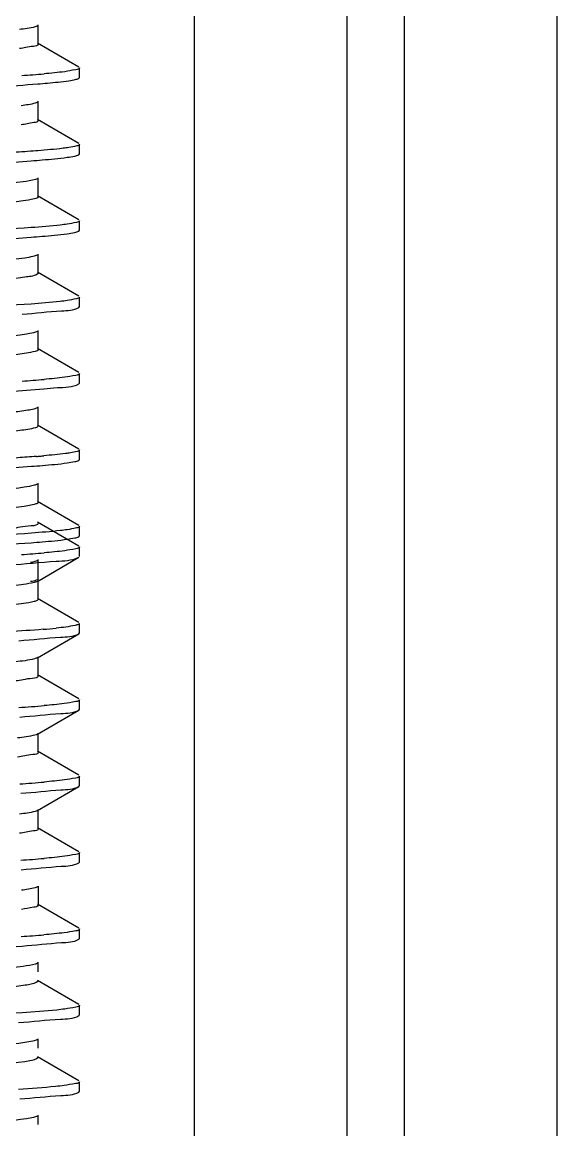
# Model space of a CAD drawing. Extents: x 69728788 to 150676229, y 20333219 to 43663798.
# Drawn here: x 75262329.7 to 75262449.7, y 20706872.7 to 20707121.3 of the extents above; entities that cross this region are included whole.
import ezdxf

# ---------------------------------------------------------------- set-up
doc = ezdxf.new("R2010")
doc.units = 0
doc.header["$LTSCALE"] = 1000
doc.header["$MEASUREMENT"] = 0
doc.layers.get('0').update_dxf_attribs({"linetype": 'CONTINUOUS'})

# ---------------------------------------------------------------- blocks, each defined once
blk = doc.blocks.new('gfhhrryyfd')
at = {"linetype": 'Continuous'}
for p, q in [((3693422.89, -1741005.43), (3693422.89, -1744418.97)), ((3693457.18, -1741005.43), (3693457.18, -1744418.97)), ((3693470.04, -1741005.43), (3693470.04, -1744418.97)), ((3693504.33, -1741005.43), (3693504.33, -1744418.97)), ((3693387.9, -1743061.73), (3693387.9, -1743057.45)), ((3693397.01, -1743066.9), (3693387.71, -1743061.52)), ((3693397.18, -1743069.24), (3693397.18, -1743067.09)), ((3693397.18, -1743069.24), (3693397.18, -1743067.09)), ((3693397.01, -1743069.42), (3693397.18, -1743069.24)), ((3693387.9, -1743078.88), (3693387.9, -1743074.59)), ((3693397.01, -1743084.05), (3693387.71, -1743078.66)), ((3693397.18, -1743086.38), (3693397.18, -1743084.24)), ((3693397.18, -1743086.38), (3693397.18, -1743084.24)), ((3693387.84, -1743085.68), (3693387.4, -1743085.71)), ((3693397.01, -1743086.57), (3693397.18, -1743086.38)), ((3693387.9, -1743096.02), (3693387.9, -1743091.74)), ((3693397.01, -1743101.19), (3693387.71, -1743095.81)), ((3693397.18, -1743103.53), (3693397.18, -1743101.38)), ((3693397.18, -1743103.53), (3693397.18, -1743101.38)), ((3693397.01, -1743103.71), (3693397.18, -1743103.53)), ((3693387.9, -1743113.17), (3693387.9, -1743108.88)), ((3693397.01, -1743118.34), (3693387.71, -1743112.95)), ((3693397.18, -1743120.67), (3693397.18, -1743118.53)), ((3693397.18, -1743120.67), (3693397.18, -1743118.53)), ((3693397.01, -1743120.86), (3693397.18, -1743120.67)), ((3693387.9, -1743130.32), (3693387.9, -1743126.03)), ((3693397.01, -1743135.49), (3693387.71, -1743130.1)), ((3693397.18, -1743137.82), (3693397.18, -1743135.67)), ((3693397.18, -1743137.82), (3693397.18, -1743135.67)), ((3693397.01, -1743138), (3693397.18, -1743137.82)), ((3693387.9, -1743147.46), (3693387.9, -1743143.17)), ((3693397.01, -1743152.63), (3693387.71, -1743147.24)), ((3693397.18, -1743154.96), (3693397.18, -1743152.82)), ((3693397.18, -1743154.96), (3693397.18, -1743152.82)), ((3693397.01, -1743155.15), (3693397.18, -1743154.96)), ((3693387.9, -1743164.61), (3693387.9, -1743160.32)), ((3693397.01, -1743169.78), (3693387.71, -1743164.39)), ((3693397.01, -1743174.42), (3693387.71, -1743169.04)), ((3693397.18, -1743172.11), (3693397.18, -1743169.96)), ((3693397.18, -1743172.11), (3693397.18, -1743169.96)), ((3693397.01, -1743172.29), (3693397.18, -1743172.11)), ((3693397.18, -1743176.76), (3693397.18, -1743174.61)), ((3693397.18, -1743176.76), (3693397.18, -1743174.61)), ((3693387.71, -1743182.33), (3693397.01, -1743176.94)), ((3693387.9, -1743181.75), (3693387.9, -1743177.46)), ((3693396.9, -1743177), (3693397.01, -1743176.94)), ((3693387.71, -1743182.33), (3693387.65, -1743182.36)), ((3693387.9, -1743186.4), (3693387.9, -1743182.11)), ((3693387.9, -1743186.4), (3693387.65, -1743186.65)), ((3693397.01, -1743191.57), (3693387.71, -1743186.18)), ((3693397.18, -1743193.9), (3693397.18, -1743191.76)), ((3693397.18, -1743193.9), (3693397.18, -1743191.76)), ((3693387.71, -1743199.48), (3693397.01, -1743194.09)), ((3693397.01, -1743194.09), (3693397.18, -1743193.9)), ((3693387.9, -1743203.54), (3693387.9, -1743199.26)), ((3693397.01, -1743208.71), (3693387.71, -1743203.33)), ((3693397.18, -1743211.05), (3693397.18, -1743208.9)), ((3693397.18, -1743211.05), (3693397.18, -1743208.9)), ((3693387.71, -1743216.62), (3693397.01, -1743211.23)), ((3693397.01, -1743211.23), (3693397.18, -1743211.05)), ((3693387.9, -1743220.69), (3693387.9, -1743216.4)), ((3693397.01, -1743225.86), (3693387.71, -1743220.47)), ((3693397.18, -1743228.19), (3693397.18, -1743226.05)), ((3693397.18, -1743228.19), (3693397.18, -1743226.05)), ((3693387.71, -1743233.77), (3693397.01, -1743228.38)), ((3693397.01, -1743228.38), (3693397.18, -1743228.19)), ((3693387.9, -1743237.84), (3693387.9, -1743233.55)), ((3693397.01, -1743243.01), (3693387.71, -1743237.62)), ((3693397.18, -1743245.34), (3693397.18, -1743243.19)), ((3693397.18, -1743245.34), (3693397.18, -1743243.19)), ((3693397.01, -1743245.52), (3693397.18, -1743245.34)), ((3693387.89, -1743250.72), (3693387.89, -1743255.01)), ((3693397.01, -1743260.15), (3693387.71, -1743254.76)), ((3693397.18, -1743262.48), (3693397.18, -1743260.34)), ((3693397.18, -1743262.48), (3693397.18, -1743260.34)), ((3693397.01, -1743262.67), (3693397.18, -1743262.48)), ((3693387.9, -1743269.98), (3693387.9, -1743267.84)), ((3693397.01, -1743277.3), (3693387.71, -1743271.91)), ((3693397.18, -1743279.63), (3693397.18, -1743277.48)), ((3693397.18, -1743279.63), (3693397.18, -1743277.48)), ((3693397.01, -1743279.81), (3693397.18, -1743279.63)), ((3693387.9, -1743287.12), (3693387.9, -1743284.98)), ((3693397.01, -1743294.44), (3693387.71, -1743289.05)), ((3693397.18, -1743296.77), (3693397.18, -1743294.63)), ((3693397.18, -1743296.77), (3693397.18, -1743294.63)), ((3693397.01, -1743296.96), (3693397.18, -1743296.77)), ((3693387.9, -1743304.26), (3693387.9, -1743302.13))]:
    blk.add_line(p, q, dxfattribs=at)
for centre, radius, start, end in [((3693364.53, -1742774.66), 294.79, 273.8331, 274.8033), ((3693364.61, -1742844.23), 293.81, 273.8423, 274.8035), ((3693367.97, -1742902.76), 252.29, 274.451, 274.6348), ((3693370.72, -1742936.59), 218.35, 274.6342, 274.8518), ((3693364.42, -1742880.87), 296.11, 273.8184, 274.8056), ((3693376.71, -1743044.77), 148.84, 274.7435, 275.8811), ((3693363.61, -1742904.89), 306.41, 273.7257, 274.8047), ((3693363.92, -1742926.03), 302.41, 273.7603, 274.8059), ((3693364.21, -1742946.72), 298.85, 273.7925, 274.8061), ((3693364.15, -1742966.61), 296.11, 273.8662, 274.8539)]:
    blk.add_arc(centre, radius, start, end, dxfattribs=at)
for points, knots in [([(3693387.71, -1743057.66), (3693387.55, -1743057.76), (3693386.22, -1743058.19), (3693384.85, -1743058.34), (3693383.67, -1743058.48)], [0, 0, 0, 0, 0.135599, 1, 1, 1, 1]), ([(3693387.89, -1743061.73), (3693387.9, -1743062.13), (3693385.77, -1743062.35), (3693384.73, -1743062.64), (3693383.67, -1743062.77)], [0, 0, 0, 0, 0.270603, 1, 1, 1, 1]), ([(3693397.18, -1743067.09), (3693397.18, -1743067.4), (3693395.53, -1743067.61), (3693394.7, -1743067.84), (3693393.87, -1743067.94)], [0, 0, 0, 0, 0.271523, 1, 1, 1, 1]), ([(3693387.84, -1743070.68), (3693388.55, -1743070.62), (3693390.88, -1743070.42), (3693393.2, -1743070.2), (3693394.8, -1743069.96)], [0, 0, 0, 0, 0.307999, 1, 1, 1, 1]), ([(3693394.8, -1743069.96), (3693395.28, -1743069.88), (3693396.02, -1743069.75), (3693396.77, -1743069.56), (3693397.01, -1743069.42)], [0, 0, 0, 0, 0.636475, 1, 1, 1, 1]), ([(3693362.39, -1743072.12), (3693364.9, -1743072), (3693373.39, -1743071.59), (3693381.88, -1743071.15), (3693387.84, -1743070.68)], [0, 0, 0, 0, 0.29642, 1, 1, 1, 1]), ([(3693387.71, -1743074.81), (3693387.56, -1743074.9), (3693386.38, -1743075.29), (3693385.15, -1743075.44), (3693384.1, -1743075.57)], [0, 0, 0, 0, 0.138888, 1, 1, 1, 1]), ([(3693387.9, -1743078.88), (3693387.9, -1743079.24), (3693386.01, -1743079.48), (3693385.05, -1743079.74), (3693384.1, -1743079.86)], [0, 0, 0, 0, 0.272538, 1, 1, 1, 1]), ([(3693397.18, -1743084.24), (3693397.18, -1743084.47), (3693396.03, -1743084.71), (3693395.4, -1743084.87), (3693394.8, -1743084.96)], [0, 0, 0, 0, 0.277611, 1, 1, 1, 1]), ([(3693387.4, -1743085.71), (3693385.72, -1743085.84), (3693377.39, -1743086.41), (3693369.05, -1743086.81), (3693362.39, -1743087.12)], [0, 0, 0, 0, 0.200777, 1, 1, 1, 1]), ([(3693386.32, -1743087.94), (3693387.15, -1743087.88), (3693389.85, -1743087.66), (3693392.55, -1743087.42), (3693394.41, -1743087.16)], [0, 0, 0, 0, 0.307522, 1, 1, 1, 1]), ([(3693394.8, -1743084.96), (3693394.36, -1743085.02), (3693392.05, -1743085.33), (3693389.72, -1743085.53), (3693387.84, -1743085.68)], [0, 0, 0, 0, 0.190994, 1, 1, 1, 1]), ([(3693394.41, -1743087.16), (3693394.98, -1743087.08), (3693395.85, -1743086.93), (3693396.74, -1743086.73), (3693397.01, -1743086.57)], [0, 0, 0, 0, 0.642871, 1, 1, 1, 1]), ([(3693271.09, -1743093.38), (3693279.38, -1743092.78), (3693317.79, -1743090.9), (3693356.26, -1743090.15), (3693386.32, -1743087.94)], [0, 0, 0, 0, 0.216008, 1, 1, 1, 1]), ([(3693387.71, -1743091.96), (3693387.57, -1743092.03), (3693386.53, -1743092.4), (3693385.44, -1743092.54), (3693384.51, -1743092.66)], [0, 0, 0, 0, 0.142204, 1, 1, 1, 1]), ([(3693384.51, -1743092.66), (3693377.2, -1743093.67), (3693352.14, -1743094.79), (3693314.73, -1743097.04), (3693284.44, -1743097.59), (3693272.08, -1743099.47)], [0, 0, 0, 0, 0.196411, 0.666993, 1, 1, 1, 1]), ([(3693384.51, -1743096.95), (3693376.51, -1743098.06), (3693355.83, -1743098.94), (3693328.89, -1743100.3), (3693304.59, -1743101.45), (3693288.93, -1743102.21), (3693277.72, -1743103.2), (3693271.75, -1743103.59), (3693269.86, -1743104.22)], [0, 0, 0, 0, 0.210757, 0.539438, 0.704601, 0.845971, 0.948094, 1, 1, 1, 1]), ([(3693387.9, -1743096.02), (3693387.89, -1743096.35), (3693386.23, -1743096.61), (3693385.36, -1743096.83), (3693384.51, -1743096.95)], [0, 0, 0, 0, 0.27426, 1, 1, 1, 1]), ([(3693394.41, -1743102.16), (3693393.9, -1743102.23), (3693391.21, -1743102.56), (3693388.51, -1743102.78), (3693386.32, -1743102.94)], [0, 0, 0, 0, 0.191306, 1, 1, 1, 1]), ([(3693397.18, -1743101.38), (3693397.18, -1743101.65), (3693395.82, -1743101.88), (3693395.1, -1743102.06), (3693394.41, -1743102.16)], [0, 0, 0, 0, 0.274588, 1, 1, 1, 1]), ([(3693386.32, -1743102.94), (3693378.09, -1743103.55), (3693339.67, -1743105.42), (3693301.21, -1743106.18), (3693271.09, -1743108.38)], [0, 0, 0, 0, 0.214793, 1, 1, 1, 1]), ([(3693386.29, -1743105.08), (3693387.12, -1743105.02), (3693389.83, -1743104.81), (3693392.54, -1743104.57), (3693394.4, -1743104.3)], [0, 0, 0, 0, 0.307509, 1, 1, 1, 1]), ([(3693394.4, -1743104.3), (3693394.97, -1743104.22), (3693395.84, -1743104.07), (3693396.73, -1743103.87), (3693397.01, -1743103.71)], [0, 0, 0, 0, 0.64301, 1, 1, 1, 1]), ([(3693270.99, -1743110.53), (3693279.26, -1743109.93), (3693317.7, -1743108.05), (3693356.19, -1743107.3), (3693386.29, -1743105.08)], [0, 0, 0, 0, 0.215575, 1, 1, 1, 1]), ([(3693384.9, -1743109.76), (3693377.55, -1743110.83), (3693358.22, -1743111.68), (3693327.27, -1743113.2), (3693296.86, -1743114.84), (3693278.21, -1743115.54), (3693271.41, -1743116.72)], [0, 0, 0, 0, 0.195765, 0.5095, 0.817954, 1, 1, 1, 1]), ([(3693387.71, -1743109.1), (3693387.41, -1743109.27), (3693386.45, -1743109.5), (3693385.51, -1743109.67), (3693384.9, -1743109.76)], [0, 0, 0, 0, 0.360057, 1, 1, 1, 1]), ([(3693384.9, -1743114.04), (3693377.01, -1743115.2), (3693356.34, -1743116.03), (3693329.35, -1743117.42), (3693304.85, -1743118.58), (3693289.02, -1743119.34), (3693277.71, -1743120.35), (3693271.7, -1743120.73), (3693269.82, -1743121.38)], [0, 0, 0, 0, 0.20733, 0.536865, 0.70321, 0.84565, 0.948324, 1, 1, 1, 1]), ([(3693387.89, -1743113.17), (3693387.89, -1743113.27), (3693386.85, -1743113.97), (3693385.85, -1743113.9), (3693384.9, -1743114.04)], [0, 0, 0, 0, 0.0912, 1, 1, 1, 1]), ([(3693394.4, -1743119.31), (3693393.88, -1743119.38), (3693391.19, -1743119.71), (3693388.48, -1743119.93), (3693386.29, -1743120.09)], [0, 0, 0, 0, 0.191314, 1, 1, 1, 1]), ([(3693397.18, -1743118.53), (3693397.18, -1743118.79), (3693395.81, -1743119.02), (3693395.1, -1743119.21), (3693394.4, -1743119.31)], [0, 0, 0, 0, 0.274525, 1, 1, 1, 1]), ([(3693386.29, -1743120.09), (3693378.03, -1743120.69), (3693339.6, -1743122.57), (3693301.11, -1743123.33), (3693270.99, -1743125.54)], [0, 0, 0, 0, 0.215095, 1, 1, 1, 1]), ([(3693384.3, -1743122.37), (3693387.24, -1743122.17), (3693391.37, -1743121.6), (3693395.86, -1743121.52), (3693397.01, -1743120.86)], [0, 0, 0, 0, 0.690194, 1, 1, 1, 1]), ([(3693385.26, -1743126.85), (3693377.97, -1743127.98), (3693358.5, -1743128.78), (3693327.27, -1743130.34), (3693296.61, -1743132.05), (3693277.84, -1743132.66), (3693271.11, -1743133.92)], [0, 0, 0, 0, 0.193557, 0.5097, 0.820432, 1, 1, 1, 1]), ([(3693387.71, -1743126.25), (3693387.44, -1743126.4), (3693386.61, -1743126.61), (3693385.79, -1743126.76), (3693385.26, -1743126.85)], [0, 0, 0, 0, 0.365495, 1, 1, 1, 1]), ([(3693385.26, -1743131.13), (3693377.49, -1743132.34), (3693356.84, -1743133.12), (3693329.83, -1743134.55), (3693305.12, -1743135.71), (3693289.12, -1743136.47), (3693277.72, -1743137.51), (3693271.66, -1743137.87), (3693269.79, -1743138.54)], [0, 0, 0, 0, 0.203778, 0.534105, 0.701642, 0.84519, 0.948477, 1, 1, 1, 1]), ([(3693387.89, -1743130.32), (3693387.89, -1743130.58), (3693386.63, -1743130.86), (3693385.92, -1743131.03), (3693385.26, -1743131.13)], [0, 0, 0, 0, 0.279238, 1, 1, 1, 1]), ([(3693397.18, -1743135.67), (3693397.18, -1743135.98), (3693395.54, -1743136.19), (3693394.71, -1743136.41), (3693393.88, -1743136.52)], [0, 0, 0, 0, 0.271595, 1, 1, 1, 1]), ([(3693367.07, -1743140.48), (3693369.28, -1743140.37), (3693376.65, -1743140), (3693384.03, -1743139.58), (3693389.18, -1743139.15)], [0, 0, 0, 0, 0.29883, 1, 1, 1, 1]), ([(3693389.18, -1743139.15), (3693390.19, -1743139.06), (3693392.77, -1743138.71), (3693395.6, -1743138.82), (3693397.01, -1743138)], [0, 0, 0, 0, 0.383631, 1, 1, 1, 1]), ([(3693385.6, -1743143.94), (3693384.38, -1743144.14), (3693376.48, -1743145.04), (3693368.55, -1743145.46), (3693361.87, -1743145.83)], [0, 0, 0, 0, 0.156149, 1, 1, 1, 1]), ([(3693387.7, -1743143.39), (3693387.47, -1743143.53), (3693386.76, -1743143.72), (3693386.05, -1743143.86), (3693385.6, -1743143.94)], [0, 0, 0, 0, 0.371732, 1, 1, 1, 1]), ([(3693385.6, -1743148.22), (3693384.38, -1743148.43), (3693376.48, -1743149.33), (3693368.55, -1743149.75), (3693361.87, -1743150.12)], [0, 0, 0, 0, 0.156149, 1, 1, 1, 1]), ([(3693387.89, -1743147.46), (3693387.89, -1743147.69), (3693386.81, -1743147.98), (3693386.18, -1743148.13), (3693385.6, -1743148.22)], [0, 0, 0, 0, 0.282702, 1, 1, 1, 1]), ([(3693387.55, -1743154.28), (3693386.15, -1743154.39), (3693379.33, -1743154.87), (3693372.5, -1743155.22), (3693367.07, -1743155.48)], [0, 0, 0, 0, 0.20481, 1, 1, 1, 1]), ([(3693395.15, -1743153.48), (3693394.77, -1743153.55), (3693392.79, -1743153.83), (3693390.8, -1743154.01), (3693389.18, -1743154.15)], [0, 0, 0, 0, 0.190734, 1, 1, 1, 1]), ([(3693397.18, -1743152.82), (3693397.18, -1743153.02), (3693396.21, -1743153.27), (3693395.66, -1743153.4), (3693395.15, -1743153.48)], [0, 0, 0, 0, 0.281222, 1, 1, 1, 1]), ([(3693271.24, -1743161.95), (3693279.54, -1743161.35), (3693317.92, -1743159.48), (3693356.36, -1743158.73), (3693386.37, -1743156.51)], [0, 0, 0, 0, 0.21664, 1, 1, 1, 1]), ([(3693386.37, -1743156.51), (3693387.2, -1743156.45), (3693389.89, -1743156.24), (3693392.57, -1743156), (3693394.42, -1743155.74)], [0, 0, 0, 0, 0.30754, 1, 1, 1, 1]), ([(3693394.42, -1743155.74), (3693394.99, -1743155.66), (3693395.85, -1743155.51), (3693396.74, -1743155.31), (3693397.01, -1743155.15)], [0, 0, 0, 0, 0.64268, 1, 1, 1, 1]), ([(3693385.92, -1743161.03), (3693379.66, -1743162.15), (3693362.31, -1743162.83), (3693333.5, -1743164.45), (3693302.88, -1743165.81), (3693283.18, -1743166.81), (3693275.12, -1743167.67)], [0, 0, 0, 0, 0.17175, 0.467319, 0.780864, 1, 1, 1, 1]), ([(3693387.71, -1743160.54), (3693387.5, -1743160.65), (3693386.9, -1743160.83), (3693386.3, -1743160.96), (3693385.92, -1743161.03)], [0, 0, 0, 0, 0.378304, 1, 1, 1, 1]), ([(3693385.92, -1743165.31), (3693379.66, -1743166.44), (3693362.31, -1743167.11), (3693333.5, -1743168.73), (3693302.88, -1743170.1), (3693283.18, -1743171.1), (3693275.12, -1743171.96)], [0, 0, 0, 0, 0.17175, 0.467319, 0.780864, 1, 1, 1, 1]), ([(3693387.89, -1743164.61), (3693387.89, -1743164.81), (3693386.97, -1743165.09), (3693386.42, -1743165.22), (3693385.92, -1743165.31)], [0, 0, 0, 0, 0.286254, 1, 1, 1, 1]), ([(3693387.89, -1743169.25), (3693387.9, -1743169.81), (3693384.75, -1743169.89), (3693383.3, -1743170.35), (3693381.77, -1743170.51)], [0, 0, 0, 0, 0.266085, 1, 1, 1, 1]), ([(3693386.37, -1743171.52), (3693378.16, -1743172.12), (3693339.78, -1743174), (3693301.35, -1743174.77), (3693271.24, -1743176.95)], [0, 0, 0, 0, 0.214363, 1, 1, 1, 1]), ([(3693394.42, -1743170.74), (3693393.91, -1743170.81), (3693391.24, -1743171.14), (3693388.55, -1743171.36), (3693386.37, -1743171.52)], [0, 0, 0, 0, 0.191294, 1, 1, 1, 1]), ([(3693397.18, -1743169.96), (3693397.18, -1743170.23), (3693395.83, -1743170.46), (3693395.11, -1743170.64), (3693394.42, -1743170.74)], [0, 0, 0, 0, 0.274675, 1, 1, 1, 1]), ([(3693271.1, -1743179.11), (3693279.38, -1743178.5), (3693317.79, -1743176.63), (3693356.26, -1743175.88), (3693386.33, -1743173.66)], [0, 0, 0, 0, 0.216028, 1, 1, 1, 1]), ([(3693386.33, -1743173.66), (3693387.16, -1743173.6), (3693389.85, -1743173.39), (3693392.55, -1743173.15), (3693394.41, -1743172.88)], [0, 0, 0, 0, 0.307523, 1, 1, 1, 1]), ([(3693394.41, -1743172.88), (3693394.98, -1743172.8), (3693395.85, -1743172.65), (3693396.74, -1743172.45), (3693397.01, -1743172.29)], [0, 0, 0, 0, 0.642865, 1, 1, 1, 1]), ([(3693397.18, -1743174.61), (3693397.18, -1743174.92), (3693395.54, -1743175.13), (3693394.71, -1743175.35), (3693393.88, -1743175.46)], [0, 0, 0, 0, 0.271575, 1, 1, 1, 1]), ([(3693381.32, -1743178.65), (3693384.87, -1743178.43), (3693389.99, -1743177.85), (3693395.37, -1743177.67), (3693396.9, -1743177)], [0, 0, 0, 0, 0.681451, 1, 1, 1, 1]), ([(3693387.71, -1743177.68), (3693387.53, -1743177.78), (3693387.03, -1743177.94), (3693386.52, -1743178.06), (3693386.21, -1743178.12)], [0, 0, 0, 0, 0.385895, 1, 1, 1, 1]), ([(3693387.89, -1743181.75), (3693387.89, -1743181.93), (3693387.13, -1743182.21), (3693386.64, -1743182.32), (3693386.21, -1743182.4)], [0, 0, 0, 0, 0.290879, 1, 1, 1, 1]), ([(3693387.65, -1743182.36), (3693387.44, -1743182.47), (3693385.67, -1743182.97), (3693383.86, -1743183.14), (3693382.29, -1743183.31)], [0, 0, 0, 0, 0.133347, 1, 1, 1, 1]), ([(3693387.65, -1743186.65), (3693387.44, -1743186.76), (3693385.67, -1743187.25), (3693383.86, -1743187.43), (3693382.29, -1743187.6)], [0, 0, 0, 0, 0.133347, 1, 1, 1, 1]), ([(3693397.18, -1743191.76), (3693397.18, -1743191.8), (3693397.08, -1743191.92), (3693396.97, -1743191.97), (3693396.9, -1743192)], [0, 0, 0, 0, 0.368034, 1, 1, 1, 1]), ([(3693383.52, -1743195.65), (3693386.65, -1743195.44), (3693391.02, -1743194.84), (3693395.8, -1743194.79), (3693397.01, -1743194.09)], [0, 0, 0, 0, 0.691294, 1, 1, 1, 1]), ([(3693396.9, -1743192), (3693396.68, -1743192.1), (3693395.06, -1743192.52), (3693393.4, -1743192.68), (3693391.97, -1743192.83)], [0, 0, 0, 0, 0.138302, 1, 1, 1, 1]), ([(3693387.71, -1743199.48), (3693387.52, -1743199.58), (3693385.9, -1743200.07), (3693384.23, -1743200.24), (3693382.78, -1743200.4)], [0, 0, 0, 0, 0.130217, 1, 1, 1, 1]), ([(3693387.89, -1743203.54), (3693387.9, -1743204.02), (3693385.3, -1743204.17), (3693384.06, -1743204.54), (3693382.78, -1743204.69)], [0, 0, 0, 0, 0.26802, 1, 1, 1, 1]), ([(3693397.18, -1743208.9), (3693397.18, -1743209.22), (3693395.47, -1743209.42), (3693394.62, -1743209.66), (3693393.76, -1743209.77)], [0, 0, 0, 0, 0.270977, 1, 1, 1, 1]), ([(3693383.76, -1743212.78), (3693386.83, -1743212.58), (3693391.13, -1743211.98), (3693395.82, -1743211.92), (3693397.01, -1743211.23)], [0, 0, 0, 0, 0.690984, 1, 1, 1, 1]), ([(3693387.71, -1743216.62), (3693387.53, -1743216.72), (3693386.07, -1743217.18), (3693384.56, -1743217.34), (3693383.26, -1743217.49)], [0, 0, 0, 0, 0.13294, 1, 1, 1, 1]), ([(3693387.89, -1743220.69), (3693387.9, -1743221.12), (3693385.55, -1743221.31), (3693384.42, -1743221.64), (3693383.26, -1743221.78)], [0, 0, 0, 0, 0.269268, 1, 1, 1, 1]), ([(3693397.18, -1743226.05), (3693397.18, -1743226.36), (3693395.5, -1743226.57), (3693394.66, -1743226.8), (3693393.82, -1743226.91)], [0, 0, 0, 0, 0.271239, 1, 1, 1, 1]), ([(3693383.97, -1743229.91), (3693386.99, -1743229.71), (3693391.22, -1743229.12), (3693395.84, -1743229.05), (3693397.01, -1743228.38)], [0, 0, 0, 0, 0.690688, 1, 1, 1, 1]), ([(3693387.71, -1743233.77), (3693387.55, -1743233.86), (3693386.24, -1743234.29), (3693384.88, -1743234.43), (3693383.71, -1743234.58)], [0, 0, 0, 0, 0.135878, 1, 1, 1, 1]), ([(3693387.89, -1743237.84), (3693387.9, -1743238.23), (3693385.79, -1743238.45), (3693384.76, -1743238.74), (3693383.71, -1743238.87)], [0, 0, 0, 0, 0.270735, 1, 1, 1, 1]), ([(3693397.18, -1743243.19), (3693397.18, -1743243.51), (3693395.52, -1743243.71), (3693394.69, -1743243.94), (3693393.86, -1743244.05)], [0, 0, 0, 0, 0.271443, 1, 1, 1, 1]), ([(3693384.11, -1743247.05), (3693387.1, -1743246.85), (3693391.31, -1743246.32), (3693395.83, -1743246.15), (3693397.01, -1743245.51)], [0, 0, 0, 0, 0.69021, 1, 1, 1, 1]), ([(3693387.71, -1743250.91), (3693387.56, -1743251), (3693386.39, -1743251.39), (3693385.18, -1743251.53), (3693384.14, -1743251.67)], [0, 0, 0, 0, 0.139149, 1, 1, 1, 1]), ([(3693387.89, -1743255.01), (3693387.81, -1743255.37), (3693386.09, -1743255.56), (3693385.06, -1743255.84), (3693384.14, -1743255.96)], [0, 0, 0, 0, 0.283505, 1, 1, 1, 1]), ([(3693397.18, -1743260.34), (3693397.18, -1743260.66), (3693395.49, -1743260.9), (3693394.62, -1743261.1), (3693393.77, -1743261.2)], [0, 0, 0, 0, 0.273218, 1, 1, 1, 1]), ([(3693384.32, -1743264.18), (3693387.25, -1743263.98), (3693391.38, -1743263.41), (3693395.86, -1743263.33), (3693397.01, -1743262.67)], [0, 0, 0, 0, 0.690165, 1, 1, 1, 1]), ([(3693273.68, -1743269.3), (3693281.85, -1743268.76), (3693318.72, -1743266.99), (3693355.65, -1743266.14), (3693384.32, -1743264.18)], [0, 0, 0, 0, 0.22166, 1, 1, 1, 1]), ([(3693384.54, -1743268.76), (3693377.24, -1743269.78), (3693352.14, -1743270.89), (3693314.71, -1743273.15), (3693284.39, -1743273.68), (3693272.03, -1743275.58)], [0, 0, 0, 0, 0.196293, 0.667285, 1, 1, 1, 1]), ([(3693387.71, -1743268.06), (3693387.57, -1743268.13), (3693386.54, -1743268.5), (3693385.46, -1743268.63), (3693384.54, -1743268.76)], [0, 0, 0, 0, 0.142507, 1, 1, 1, 1]), ([(3693384.54, -1743273.05), (3693376.55, -1743274.16), (3693355.87, -1743275.03), (3693328.93, -1743276.4), (3693304.61, -1743277.55), (3693288.94, -1743278.31), (3693277.71, -1743279.3), (3693271.74, -1743279.69), (3693269.86, -1743280.32)], [0, 0, 0, 0, 0.210475, 0.53923, 0.704492, 0.84595, 0.948117, 1, 1, 1, 1]), ([(3693387.71, -1743271.91), (3693388.19, -1743272.18), (3693385.82, -1743272.97), (3693385.13, -1743272.97), (3693384.54, -1743273.05)], [0, 0, 0, 0, 0.48462, 1, 1, 1, 1]), ([(3693393.89, -1743278.33), (3693393.28, -1743278.41), (3693390.1, -1743278.77), (3693386.9, -1743279.01), (3693384.32, -1743279.18)], [0, 0, 0, 0, 0.191746, 1, 1, 1, 1]), ([(3693397.18, -1743277.48), (3693397.18, -1743277.79), (3693395.54, -1743278), (3693394.72, -1743278.22), (3693393.89, -1743278.33)], [0, 0, 0, 0, 0.271633, 1, 1, 1, 1]), ([(3693384.32, -1743279.18), (3693376.29, -1743279.73), (3693339.41, -1743281.51), (3693302.49, -1743282.39), (3693273.68, -1743284.3)], [0, 0, 0, 0, 0.21791, 1, 1, 1, 1]), ([(3693383.51, -1743281.38), (3693386.64, -1743281.17), (3693391.02, -1743280.56), (3693395.8, -1743280.51), (3693397.01, -1743279.81)], [0, 0, 0, 0, 0.691292, 1, 1, 1, 1]), ([(3693384.93, -1743285.85), (3693377.59, -1743286.93), (3693358.24, -1743287.78), (3693327.26, -1743289.3), (3693296.83, -1743290.95), (3693278.17, -1743291.64), (3693271.38, -1743292.83)], [0, 0, 0, 0, 0.195608, 0.509578, 0.818222, 1, 1, 1, 1]), ([(3693387.71, -1743285.2), (3693387.41, -1743285.37), (3693386.46, -1743285.6), (3693385.53, -1743285.76), (3693384.93, -1743285.85)], [0, 0, 0, 0, 0.360492, 1, 1, 1, 1]), ([(3693384.93, -1743290.14), (3693377.05, -1743291.3), (3693356.38, -1743292.13), (3693329.39, -1743293.52), (3693304.87, -1743294.68), (3693289.02, -1743295.44), (3693277.71, -1743296.46), (3693271.7, -1743296.83), (3693269.82, -1743297.48)], [0, 0, 0, 0, 0.207037, 0.536641, 0.703085, 0.845616, 0.94834, 1, 1, 1, 1]), ([(3693387.71, -1743289.05), (3693388.13, -1743289.3), (3693386.08, -1743290.08), (3693385.45, -1743290.06), (3693384.93, -1743290.14)], [0, 0, 0, 0, 0.481431, 1, 1, 1, 1]), ([(3693393.76, -1743295.49), (3693393.11, -1743295.58), (3693389.7, -1743295.95), (3693386.28, -1743296.2), (3693383.51, -1743296.38)], [0, 0, 0, 0, 0.191058, 1, 1, 1, 1]), ([(3693397.18, -1743294.63), (3693397.18, -1743294.95), (3693395.47, -1743295.15), (3693394.61, -1743295.38), (3693393.76, -1743295.49)], [0, 0, 0, 0, 0.270968, 1, 1, 1, 1]), ([(3693383.75, -1743298.51), (3693386.82, -1743298.3), (3693391.12, -1743297.71), (3693395.82, -1743297.65), (3693397.01, -1743296.96)], [0, 0, 0, 0, 0.690982, 1, 1, 1, 1]), ([(3693385.29, -1743302.94), (3693378, -1743304.09), (3693358.52, -1743304.88), (3693327.28, -1743306.44), (3693296.6, -1743308.15), (3693277.82, -1743308.76), (3693271.09, -1743310.03)], [0, 0, 0, 0, 0.193342, 0.50965, 0.820575, 1, 1, 1, 1]), ([(3693387.71, -1743302.35), (3693387.44, -1743302.5), (3693386.62, -1743302.71), (3693385.81, -1743302.86), (3693385.29, -1743302.94)], [0, 0, 0, 0, 0.365978, 1, 1, 1, 1])]:
    blk.add_open_spline(points, degree=3, knots=knots, dxfattribs=at)
for points in [[(3693393.87, -1743067.94), (3693392.32, -1743068.14), (3693390.77, -1743068.29), (3693389.22, -1743068.42)], [(3693393.88, -1743136.52), (3693392.33, -1743136.72), (3693390.77, -1743136.87), (3693389.21, -1743137)], [(3693393.88, -1743175.46), (3693392.34, -1743175.66), (3693390.78, -1743175.81), (3693389.23, -1743175.94)], [(3693389.02, -1743193.1), (3693386.46, -1743193.32), (3693383.89, -1743193.49), (3693381.32, -1743193.65)], [(3693393.76, -1743209.77), (3693392.27, -1743209.96), (3693390.77, -1743210.1), (3693389.27, -1743210.23)], [(3693393.82, -1743226.91), (3693392.3, -1743227.1), (3693390.78, -1743227.24), (3693389.26, -1743227.37)], [(3693393.86, -1743244.05), (3693392.32, -1743244.24), (3693390.78, -1743244.39), (3693389.24, -1743244.52)], [(3693393.77, -1743261.2), (3693392.25, -1743261.39), (3693390.73, -1743261.53), (3693389.2, -1743261.66)]]:
    blk.add_open_spline(points, degree=3, dxfattribs=at)

msp = doc.modelspace()

# ---------------------------------------------------------------- block references
at = {"lineweight": -3, "xscale": 0.9999959468841553, "yscale": 0.9999959506094456, "zscale": 0.9999959495959999}
msp.add_blockref('gfhhrryyfd', (71568960.34, 22450171.07), dxfattribs=at)

doc.saveas('drawing.dxf')
